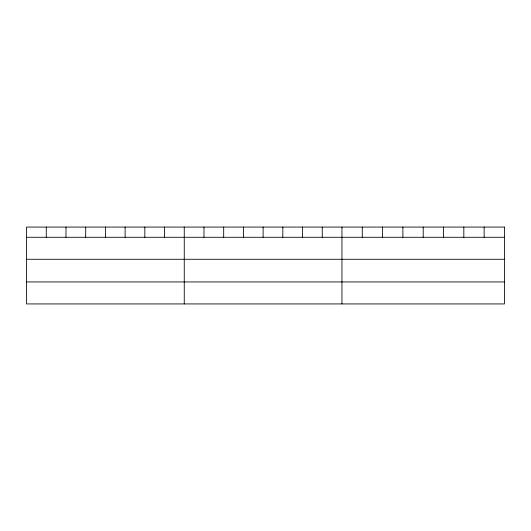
<?xml version="1.0" encoding="UTF-8"?>
<svg xmlns="http://www.w3.org/2000/svg" width="531" height="531" viewBox="0 0 531 531"><rect width="100%" height="100%" fill="white"/><g stroke="black" fill="none" stroke-linecap="round" stroke-linejoin="round"><path stroke-width="0.8" d="M26.55 237.277L504.45 237.277M26.55 259.274L504.45 259.274M26.55 281.934L504.45 281.934M484.139 227.069L484.139 237.277M463.828 227.069L463.828 237.277M443.518 227.069L443.518 237.277M423.207 227.069L423.207 237.277M402.896 227.069L402.896 237.277M382.585 227.069L382.585 237.277M362.275 227.069L362.275 237.277M341.964 227.069L341.964 303.931M322.251 227.069L322.251 237.277M302.537 227.069L302.537 237.277M282.824 227.069L282.824 237.277M263.11 227.069L263.11 237.277M243.397 227.069L243.397 237.277M223.684 227.069L223.684 237.277M203.97 227.069L203.97 237.277M184.257 227.069L184.257 303.931M164.544 227.069L164.544 237.277M144.83 227.069L144.83 237.277M125.117 227.069L125.117 237.277M105.403 227.069L105.403 237.277M85.69 227.069L85.69 237.277M65.977 227.069L65.977 237.277M46.263 227.069L46.263 237.277M504.45 227.069L26.55 227.069L26.55 303.931L504.45 303.931L504.45 227.069"/></g></svg>
